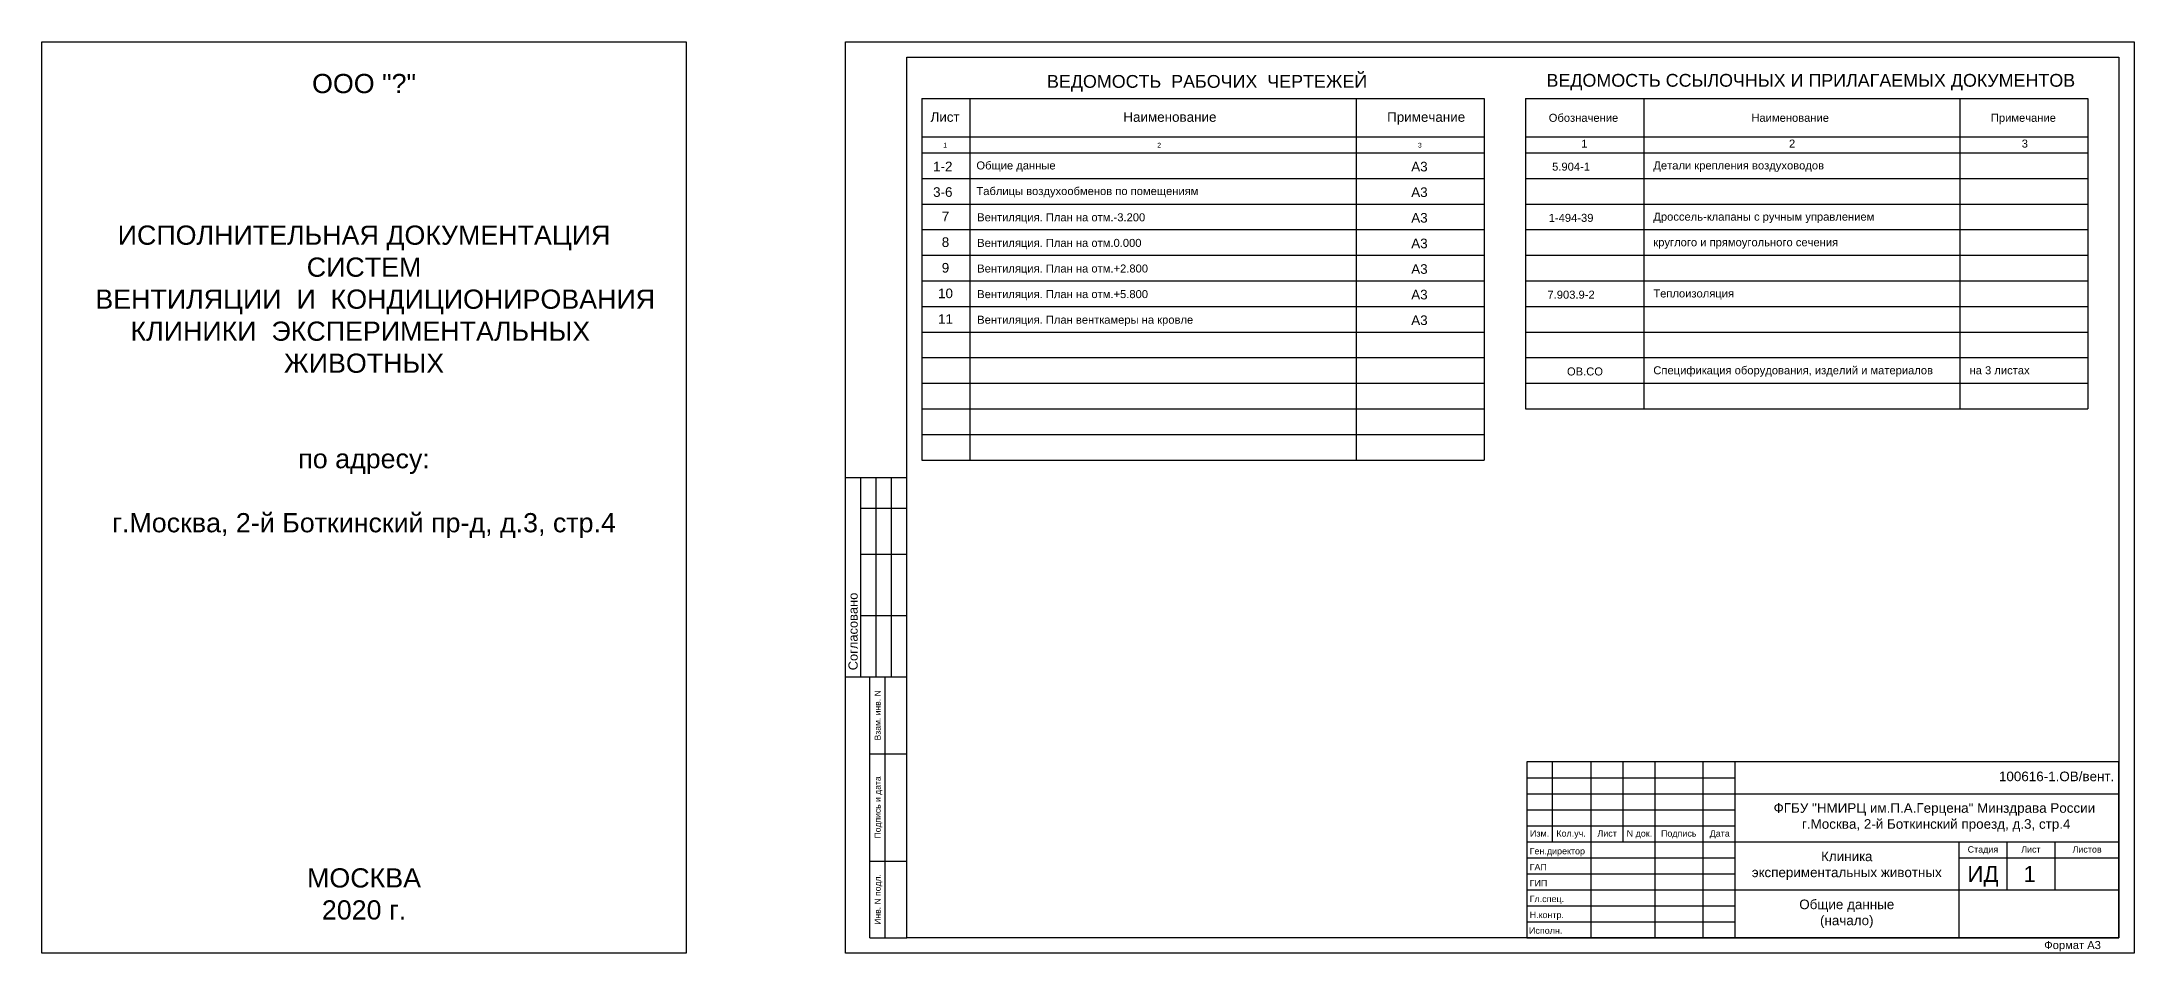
# Model space of a CAD drawing. Header units: millimetres. Extents: x -285783 to 224003, y -270247 to -22062.
# Drawn here: x -278098 to -212722, y -50537 to -22062 of the extents above; entities that cross this region are included whole.
import ezdxf
from ezdxf.enums import TextEntityAlignment as Align

# ---------------------------------------------------------------- set-up
doc = ezdxf.new("R2010")
doc.units = ezdxf.units.MM
doc.layers.add('12 текст рамки', color=7, linetype='Continuous', lineweight=30)
doc.layers.add('13 рамка', color=7, linetype='Continuous', lineweight=30)
doc.styles.add('РАМКА', font='arial.ttf')
doc.styles.add('ТЕКСТ', font='arial.ttf', dxfattribs={"oblique": 10, "height": 150})

msp = doc.modelspace()

# ---------------------------------------------------------------- linework, layer by layer
at = {"layer": '12 текст рамки'}
for p, q in [((-250606, -23829), (-233030, -23829)), ((-250606, -23829), (-250606, -35129)), ((-249106, -23829), (-249106, -35129)), ((-237030, -23829), (-237030, -35129)), ((-233030, -23829), (-233030, -35129)), ((-231742, -23829), (-231742, -33529)), ((-231742, -23829), (-214167, -23829)), ((-228046, -23829), (-228046, -33529)), ((-218167, -23829), (-218167, -33529)), ((-214167, -23829), (-214167, -33529)), ((-250606, -25029), (-233030, -25029)), ((-231742, -25029), (-214167, -25029)), ((-250606, -25529), (-233030, -25529)), ((-231742, -25529), (-214167, -25529)), ((-250606, -26329), (-233030, -26329)), ((-231742, -26329), (-214167, -26329)), ((-250606, -27129), (-233030, -27129)), ((-231742, -27129), (-214167, -27129)), ((-250606, -27929), (-233030, -27929)), ((-231742, -27929), (-214167, -27929)), ((-250606, -28729), (-233030, -28729)), ((-231742, -28729), (-214167, -28729)), ((-250606, -29529), (-233030, -29529)), ((-231742, -29529), (-214167, -29529)), ((-250606, -30329), (-233030, -30329)), ((-231742, -30329), (-214167, -30329)), ((-250606, -31129), (-233030, -31129)), ((-231742, -31129), (-214167, -31129)), ((-250606, -31929), (-233030, -31929)), ((-250606, -31929), (-233030, -31929)), ((-231742, -31929), (-214167, -31929)), ((-250606, -32729), (-233030, -32729)), ((-249106, -32729), (-233030, -32729)), ((-231742, -32729), (-214167, -32729)), ((-250606, -33529), (-233030, -33529)), ((-231742, -33529), (-214167, -33529)), ((-250606, -34329), (-233030, -34329)), ((-250606, -35129), (-233030, -35129))]:
    msp.add_line(p, q, dxfattribs=at)
msp.add_lwpolyline([(-278098, -22062), (-257964, -22062), (-257964, -50537), (-278098, -50537)], close=True, dxfattribs=at)
at = {"layer": '13 рамка'}
for p, q in [((-252991, -35676), (-251073, -35676)), ((-252511, -41908), (-252511, -35676)), ((-252032, -41908), (-252032, -35676)), ((-251553, -41908), (-251553, -35676)), ((-252511, -36635), (-251073, -36635)), ((-252511, -38073), (-251073, -38073)), ((-252511, -39991), (-251073, -39991)), ((-252991, -41908), (-251073, -41908)), ((-252224, -50058), (-252224, -41908)), ((-251744, -50058), (-251744, -41908)), ((-252224, -44305), (-251073, -44305)), ((-231702, -44558), (-231702, -50058)), ((-213202, -44558), (-231702, -44558)), ((-231702, -45058), (-225202, -45058)), ((-230902, -44558), (-230902, -47058)), ((-229702, -44558), (-229702, -50058)), ((-228702, -44558), (-228702, -47058)), ((-227702, -44558), (-227702, -50058)), ((-226202, -44558), (-226202, -50058)), ((-225202, -44558), (-225202, -50058)), ((-213202, -50058), (-213202, -44558)), ((-231702, -45558), (-213202, -45558)), ((-231702, -46058), (-225202, -46058)), ((-231702, -46558), (-225202, -46558)), ((-231702, -47058), (-213202, -47058)), ((-218202, -47058), (-218202, -50058)), ((-216702, -47058), (-216702, -48558)), ((-215202, -47058), (-215202, -48558)), ((-252224, -47661), (-251073, -47661)), ((-231702, -47558), (-225202, -47558)), ((-218202, -47558), (-213202, -47558)), ((-231702, -48058), (-225202, -48058)), ((-231702, -48558), (-213202, -48558)), ((-231702, -49058), (-225202, -49058)), ((-231702, -49558), (-225202, -49558)), ((-252224, -50058), (-251073, -50058)), ((-231702, -50058), (-213202, -50058)), ((-231702, -50058), (-213202, -50058)), ((-231702, -50058), (-213202, -50058))]:
    msp.add_line(p, q, dxfattribs=at)
for points in [[(-252991, -22062), (-212722, -22062), (-212722, -50537), (-252991, -50537)], [(-251073, -22541), (-213202, -22541), (-213202, -50058), (-251073, -50058)]]:
    msp.add_lwpolyline(points, close=True, dxfattribs=at)

# ---------------------------------------------------------------- texts
at = {"layer": '12 текст рамки', "style": 'РАМКА'}
for s, height, p in [('ООО "?"', 600, (-268031, -23364)), ('ВЕДОМОСТЬ  РАБОЧИХ  ЧЕРТЕЖЕЙ', 400, (-241689, -23298)), ('ВЕДОМОСТЬ ССЫЛОЧНЫХ И ПРИЛАГАЕМЫХ ДОКУМЕНТОВ', 400, (-222825, -23264)), ('1-2', 300, (-249947, -25955)), ('А3', 300, (-235054, -25960)), ('5.904-1', 250, (-230316, -25961)), ('3-6', 300, (-249947, -26755)), ('А3', 300, (-235054, -26760)), ('7', 300, (-249863, -27521)), ('А3', 300, (-235054, -27560)), ('1-494-39', 250, (-230316, -27561)), ('8', 300, (-249863, -28321)), ('А3', 300, (-235054, -28360)), ('9', 300, (-249863, -29121)), ('А3', 300, (-235054, -29160)), ('10', 300, (-249863, -29921)), ('А3', 300, (-235054, -29960)), ('7.903.9-2', 250, (-230316, -29961)), ('11', 300, (-249863, -30721)), ('А3', 300, (-235054, -30760)), ('ОВ.СО', 250, (-229882, -32361))]:
    msp.add_text(s, height=height, dxfattribs=at).set_placement(p, align=Align.MIDDLE_CENTER)
for s, height, p in [('Лист', 300, (-250332, -24560)), ('Наименование', 300, (-244306, -24560)), ('Примечание', 300, (-236064, -24560)), ('Обозначение', 250, (-231014, -24560)), ('Наименование', 250, (-224682, -24560)), ('Примечание', 250, (-217200, -24560)), ('1', 150, (-249933, -25366)), ('2', 150, (-243245, -25366)), ('3', 150, (-235100, -25366)), ('1', 250, (-229997, -25366)), ('2', 250, (-223507, -25366)), ('3', 250, (-216236, -25366)), ('Общие данные', 250, (-248897, -26049)), ('Детали крепления воздуховодов', 250, (-227746, -26049)), ('Таблицы воздухообменов по помещениям', 250, (-248897, -26849)), ('Вентиляция. План на отм.-3.200', 250, (-248873, -27669)), ('Дроссель-клапаны с ручным управлением', 250, (-227746, -27649)), ('Вентиляция. План на отм.0.000', 250, (-248873, -28469)), ('круглого и прямоугольного сечения', 250, (-227746, -28449)), ('Вентиляция. План на отм.+2.800', 250, (-248873, -29269)), ('Вентиляция. План на отм.+5.800', 250, (-248873, -30069)), ('Теплоизоляция', 250, (-227746, -30049)), ('Вентиляция. План венткамеры на кровле', 250, (-248873, -30869)), ('Спецификация оборудования, изделий и материалов', 250, (-227746, -32449)), ('на 3 листах', 250, (-217866, -32449)), ('100616-1.ОВ/вент.', 300, (-216947, -45164))]:
    msp.add_text(s, height=height, dxfattribs=at).set_placement(p)
at = {"layer": '12 текст рамки', "lineweight": 15, "style": 'ТЕКСТ'}
msp.add_text('Согласовано', height=287.63, rotation=90, dxfattribs=at).set_placement((-252751, -41698), align=Align.MIDDLE_LEFT)
for s, p in [('Взам. инв. N', (-251984, -43107)), ('Подпись и дата', (-251984, -45983)), ('Инв. N подл.', (-251984, -48859))]:
    msp.add_text(s, height=191.75, rotation=90, dxfattribs=at).set_placement(p, align=Align.MIDDLE_CENTER)
at = {"layer": '12 текст рамки', "style": 'ТЕКСТ'}
for s, p in [('ИД', (-217447, -48311)), ('1', (-215986, -48311))]:
    msp.add_text(s, height=500, dxfattribs=at).set_placement(p, align=Align.CENTER)
msp.add_text('Формат А3', height=250, dxfattribs=at).set_placement((-215534, -50285), align=Align.MIDDLE_LEFT)
at = {"layer": '12 текст рамки', "attachment_point": 5, "style": 'РАМКА'}
for s, insert, char_height, width in [(' \\P\\PИСПОЛНИТЕЛЬНАЯ ДОКУМЕНТАЦИЯ СИСТЕМ\\P   ВЕНТИЛЯЦИИ  И  КОНДИЦИОНИРОВАНИЯ\\PКЛИНИКИ  ЭКСПЕРИМЕНТАЛЬНЫХ  ЖИВОТНЫХ ', (-268031, -29106), 600, 18091.15), ('по адресу{\\fArial|b0|i0|c238|p34;:\\P\\P}г.Москва, 2-й Боткинский пр-д, д.3, стр.4', (-268031, -36177), 600, 18091.15), ('Клиника\\Pэкспериментальных животных', (-221702, -47808), 300, 7000), ('МОСКВА\\P{\\fArial|b0|i0|c238|p34;20}20{\\fArial|b0|i0|c238|p34; }г{\\fArial|b0|i0|c238|p34;.}', (-268031, -48690), 600, 18091.15), ('Общие данные\\P(начало)', (-221702, -49308), 300, 7000)]:
    msp.add_mtext(s, dxfattribs=dict(at, insert=insert, char_height=char_height, width=width))
at = {"layer": '12 текст рамки', "insert": (-218965, -46296), "char_height": 300, "attachment_point": 5, "style": 'РАМКА'}
msp.add_mtext_dynamic_manual_height_columns('ФГБУ "НМИРЦ им.П.А.Герцена" Минздрава России\\P г.Москва, 2-й Боткинский проезд, д.3, стр.4 ', width=12195.52, gutter_width=1250, heights=[0], dxfattribs=at)
at = {"layer": '13 рамка', "style": 'ТЕКСТ'}
for s, p in [('Изм.', (-231300, -46895)), ('Кол.уч.', (-230316, -46895)), ('Лист', (-229190, -46895)), ('N док.', (-228181, -46895)), ('Подпись', (-226952, -46895)), ('Дата', (-225671, -46895)), ('Стадия', (-217447, -47395)), ('Лист', (-215949, -47395)), ('Листов', (-214193, -47395))]:
    msp.add_text(s, height=200, dxfattribs=at).set_placement(p, align=Align.CENTER)
for s, p in [('Ген.директор', (-231611, -47449)), ('ГАП', (-231611, -47949)), ('ГИП', (-231611, -48449)), ('Гл.спец.', (-231611, -48942)), ('Н.контр.', (-231611, -49442)), (' Исполн.', (-231709, -49933))]:
    msp.add_text(s, height=200, dxfattribs=at).set_placement(p)

doc.saveas('drawing.dxf')
